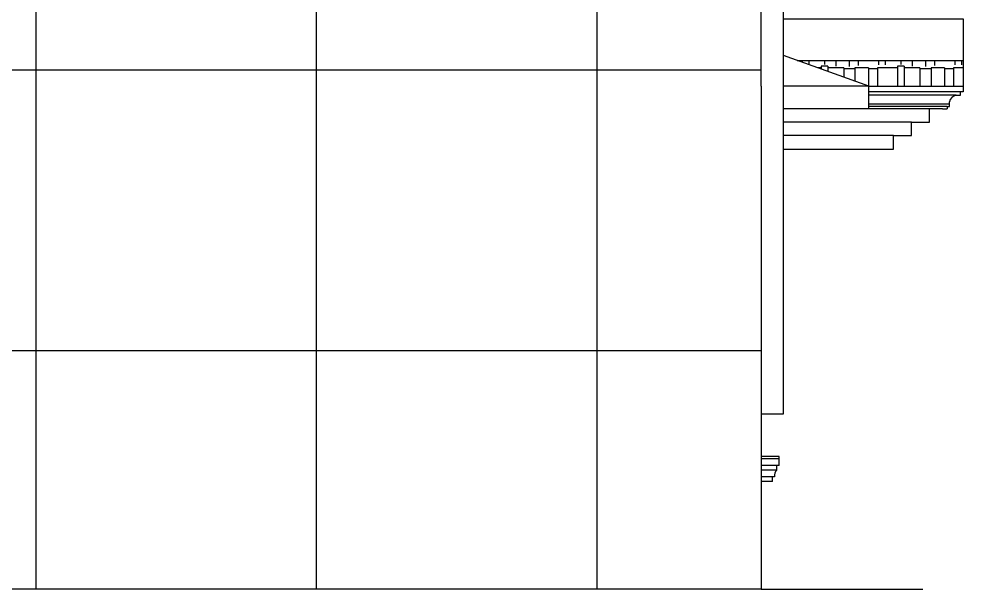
# Model space of a CAD drawing. Header units: inches. Extents: x 1397 to 20304, y -27267 to -746.
# Drawn here: x 17558.7 to 17769.1, y -21428.1 to -21301.1 of the extents above; entities that cross this region are included whole.
import ezdxf

# ---------------------------------------------------------------- set-up
doc = ezdxf.new("R2010")
doc.units = ezdxf.units.IN
doc.header["$LTSCALE"] = 17
doc.header["$MEASUREMENT"] = 0
doc.layers.add('25 BOT BAR', color=12, linetype='Continuous', lineweight=25)
doc.layers.add('OUTLINE', color=1, linetype='Continuous', lineweight=25)

# ---------------------------------------------------------------- blocks, each defined once
blk = doc.blocks.new('A$C261f3448')
blk.add_line((0, 0), (40, 0))

msp = doc.modelspace()

# ---------------------------------------------------------------- hatches: boundary and pattern name
at = {"layer": '25 BOT BAR'}
h = msp.add_hatch(dxfattribs=at)
h.set_pattern_fill('AR-RSHKE', color=8, scale=0.5, angle=180)
h.paths.add_polyline_path([(17769.12, -21310.36), (17732.12, -21310.36), (17748.12, -21316.11), (17769.12, -21316.11), (17769.12, -21316.11)])
at = {"layer": 'OUTLINE'}
h = msp.add_hatch(dxfattribs=at)
h.set_pattern_fill('NET', color=256, scale=500)
h.paths.add_polyline_path([(17724.12, -21092.11), (17724.12, -20980.11), (17724.12, -20859.49), (17724.12, -20832.11), (17263.66, -20832.11), (17263.66, -20868.11), (17263.66, -20980.11), (17263.66, -21092.11), (17263.66, -21204.11), (17263.66, -21316.11), (17263.66, -21428.11), (17724.12, -21428.11), (17724.12, -21316.11), (17724.12, -21204.11)])

# ---------------------------------------------------------------- linework, layer by layer
at = {"layer": '25 BOT BAR'}
for p, q in [((17729.12, -21389.11), (17729.12, -20886.27)), ((17724.12, -21316.11), (17724.12, -21204.11)), ((17769.12, -21301.11), (17769.12, -21316.11)), ((17748.12, -21316.11), (17729.12, -21309.28)), ((17732.12, -21310.36), (17769.12, -21310.36)), ((17724.12, -21316.11), (17724.12, -21428.11)), ((17748.12, -21316.11), (17729.12, -21316.11)), ((17748.12, -21321.11), (17748.12, -21316.11)), ((17748.12, -21316.11), (17769.12, -21316.11)), ((17748.12, -21321.11), (17748.12, -21316.11)), ((17769.12, -21316.11), (17769.12, -21317.36)), ((17769.12, -21317.36), (17748.12, -21317.36)), ((17767.56, -21318.11), (17748.12, -21318.11)), ((17767.56, -21318.11), (17768.56, -21318.11)), ((17768.56, -21318.11), (17768.56, -21317.36)), ((17766.06, -21320.11), (17748.12, -21320.11)), ((17766.06, -21320.11), (17766.06, -21319.61)), ((17766.06, -21320.61), (17766.06, -21320.11)), ((17748.12, -21321.11), (17729.12, -21321.11)), ((17765.56, -21320.61), (17748.12, -21320.61)), ((17764.56, -21321.11), (17748.12, -21321.11)), ((17761.62, -21324.11), (17761.62, -21321.11)), ((17764.56, -21321.11), (17764.56, -21321.11)), ((17764.56, -21321.11), (17765.56, -21321.11)), ((17765.56, -21320.61), (17765.56, -21321.11)), ((17765.56, -21320.61), (17766.06, -21320.61)), ((17757.62, -21324.11), (17729.12, -21324.11)), ((17757.62, -21327.11), (17757.62, -21324.11)), ((17757.62, -21324.11), (17761.62, -21324.11)), ((17753.62, -21327.11), (17729.12, -21327.11)), ((17753.62, -21330.11), (17753.62, -21327.11)), ((17753.62, -21327.11), (17757.62, -21327.11)), ((17729.12, -21330.11), (17753.62, -21330.11)), ((17724.12, -21389.11), (17729.12, -21389.11)), ((17728.12, -21398.61), (17724.12, -21398.61)), ((17728.12, -21399.11), (17724.12, -21399.11)), ((17728.12, -21399.11), (17728.12, -21398.61)), ((17728.12, -21400.61), (17728.12, -21399.11)), ((17728.12, -21400.61), (17724.12, -21400.61)), ((17727.62, -21401.61), (17724.12, -21401.61)), ((17727.62, -21401.61), (17727.62, -21400.61)), ((17727.12, -21403.11), (17724.12, -21403.11)), ((17726.62, -21404.11), (17724.12, -21404.11)), ((17726.62, -21404.11), (17726.62, -21403.11)), ((17724.12, -21428.11), (17263.66, -21428.11)), ((17724.12, -21428.11), (17760.12, -21428.11))]:
    msp.add_line(p, q, dxfattribs=at)
for centre, radius, start, end in [((17767.96, -21320.01), 1.94, 101.7959, 168.2044), ((17728.56, -21402.76), 1.48, 129.3404, 193.7898)]:
    msp.add_arc(centre, radius, start, end, dxfattribs=at)

# ---------------------------------------------------------------- block references
msp.add_blockref('A$C261f3448', (17729.12, -21301.11), dxfattribs=at)

doc.saveas('drawing.dxf')
